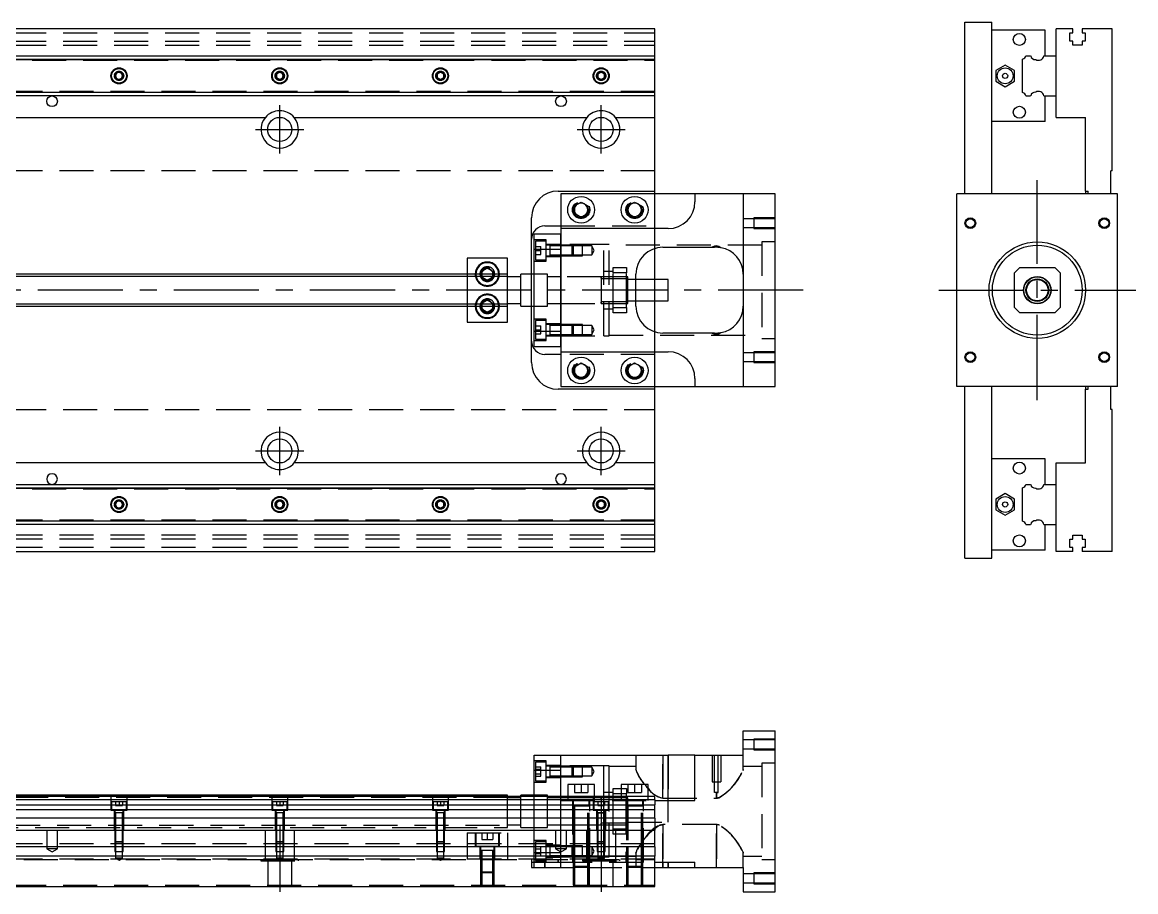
# Model space of a CAD drawing. Extents: x -12 to 820, y -266 to 102.
# Drawn here: x 403.9 to 819.6, y -224.6 to 100 of the extents above; entities that cross this region are included whole.
import ezdxf

# ---------------------------------------------------------------- set-up
doc = ezdxf.new("R2010")
doc.units = 0
doc.linetypes.add('CENTER', pattern=[50.8, 31.75, -6.35, 6.35, -6.35])
doc.linetypes.add('DASHED', pattern=[19.05, 12.7, -6.35])
doc.layers.get('0').update_dxf_attribs({"linetype": 'CONTINUOUS'})
doc.layers.add('CENTER', color=1, linetype='CENTER')

msp = doc.modelspace()

# ---------------------------------------------------------------- linework, layer by layer
at = {"color": 7, "linetype": 'CONTINUOUS'}
for p, q in [((755.82, 100), (765.82, 100)), ((755.82, 36), (755.82, 100)), ((765.82, 36), (765.82, 100)), ((640, 97.5), (395, 97.5)), ((640, 87.5), (640, 97.5)), ((785.82, 97), (765.82, 97)), ((785.82, 87.5), (785.82, 97)), ((789.82, 87.5), (789.82, 97.5)), ((796.12, 97.5), (789.82, 97.5)), ((794.97, 96), (796.12, 96)), ((794.97, 93), (794.97, 96)), ((796.12, 96), (796.12, 97.5)), ((799.52, 97.5), (799.52, 96)), ((810.82, 97.5), (799.52, 97.5)), ((799.52, 96), (800.67, 96)), ((800.67, 96), (800.67, 93)), ((810.82, 44.5), (810.82, 97.5)), ((796.12, 93), (794.97, 93)), ((796.12, 91.5), (796.12, 93)), ((799.52, 91.5), (796.12, 91.5)), ((799.52, 93), (799.52, 91.5)), ((800.67, 93), (799.52, 93)), ((395, 87.5), (640, 87.5)), ((640, 86.25), (640, 87.5)), ((778.57, 87.5), (780.34, 87.5)), ((785.3, 87.5), (789.82, 87.5)), ((789.82, 72.5), (789.82, 87.5)), ((789.82, 72.5), (789.82, 87.5)), ((395, 86.25), (640, 86.25)), ((640, 73.75), (640, 86.25)), ((770.82, 84.04), (767.32, 82.02)), ((774.32, 82.02), (770.82, 84.04)), ((777.32, 73.75), (777.32, 86.25)), ((438.75, 80.72), (440, 81.44)), ((438.75, 79.28), (438.75, 80.72)), ((440, 78.56), (438.75, 79.28)), ((440, 81.44), (441.25, 80.72)), ((441.25, 79.28), (440, 78.56)), ((441.25, 80.72), (441.25, 79.28)), ((498.75, 80.72), (500, 81.44)), ((498.75, 79.28), (498.75, 80.72)), ((500, 78.56), (498.75, 79.28)), ((500, 81.44), (501.25, 80.72)), ((501.25, 79.28), (500, 78.56)), ((501.25, 80.72), (501.25, 79.28)), ((558.75, 80.72), (560, 81.44)), ((558.75, 79.28), (558.75, 80.72)), ((560, 78.56), (558.75, 79.28)), ((560, 81.44), (561.25, 80.72)), ((561.25, 79.28), (560, 78.56)), ((561.25, 80.72), (561.25, 79.28)), ((618.75, 80.72), (620, 81.44)), ((618.75, 79.28), (618.75, 80.72)), ((620, 78.56), (618.75, 79.28)), ((620, 81.44), (621.25, 80.72)), ((621.25, 79.28), (620, 78.56)), ((621.25, 80.72), (621.25, 79.28)), ((767.32, 82.02), (767.32, 77.98)), ((774.32, 77.98), (774.32, 82.02)), ((767.32, 77.98), (770.82, 75.96)), ((770.82, 75.96), (774.32, 77.98)), ((640, 73.75), (395, 73.75)), ((640, 72.5), (395, 72.5)), ((640, 72.5), (640, 73.75)), ((640, 64.5), (640, 72.5)), ((778.57, 72.5), (780.34, 72.5)), ((785.3, 72.5), (789.82, 72.5)), ((785.82, 63), (785.82, 72.5)), ((789.82, 64.5), (789.82, 72.5)), ((395, 64.5), (494.64, 64.5)), ((505.36, 64.5), (614.64, 64.5)), ((625.36, 64.5), (640, 64.5)), ((640, 37), (640, 64.5)), ((785.82, 63), (765.82, 63)), ((789.82, 64.5), (800.82, 64.5)), ((800.82, 37), (800.82, 64.5)), ((810.32, 36), (810.32, 44.5)), ((810.82, 44.5), (810.32, 44.5)), ((604, 37), (640, 37)), ((605, 36), (605, 23)), ((655, 36), (605, 36)), ((640, 36), (640, 37)), ((655, 36), (655, 33)), ((673, 36), (655, 36)), ((673, 36), (673, -36)), ((685, 36), (673, 36)), ((685, -36), (685, 36)), ((752.82, -36), (752.82, 36)), ((812.82, 36), (752.82, 36)), ((800.82, 37), (801.82, 37)), ((800.82, 37), (800.82, 36)), ((801.82, 36), (801.82, 37)), ((812.82, -36), (812.82, 36)), ((610, 31.44), (612.5, 32.89)), ((610, 28.56), (610, 31.44)), ((612.5, 32.89), (615, 31.44)), ((615, 31.44), (615, 28.56)), ((630, 31.44), (632.5, 32.89)), ((630, 28.56), (630, 31.44)), ((632.5, 32.89), (635, 31.44)), ((635, 31.44), (635, 28.56)), ((594, 6), (594, 27)), ((612.5, 27.11), (610, 28.56)), ((615, 28.56), (612.5, 27.11)), ((632.5, 27.11), (630, 28.56)), ((635, 28.56), (632.5, 27.11)), ((595, 21), (605, 21)), ((595, 15.33), (595, 21)), ((599, 24), (605, 24)), ((605, 23), (605, 15.33)), ((645, 23), (605, 23)), ((595, 15.33), (605, 15.33)), ((595, -15.33), (595, 15.33)), ((605, -15.33), (605, 15.33)), ((605, 15.33), (605, -15.33)), ((640, 4), (640, 15.54)), ((643, 16), (661.5, 16)), ((661.5, 16), (662.36, 16)), ((585, 12), (570, 12)), ((570, 12), (570, 6)), ((585, 6), (585, 12)), ((776.32, 8.5), (774.32, 6.5)), ((776.32, 8.5), (789.32, 8.5)), ((791.32, 6.5), (789.32, 8.5)), ((585, 6), (395, 6)), ((575.5, 7.15), (577.5, 8.31)), ((575.5, 6), (575.5, 7.15)), ((577.5, 8.31), (579.5, 7.15)), ((579.5, 7.15), (579.5, 6)), ((585, -6), (585, 6)), ((590, 5), (585, 5)), ((590, -6), (590, 6)), ((595, 6), (590, 6)), ((633, -6), (633, 6)), ((774.32, -6.5), (774.32, 6.5)), ((791.32, 6.5), (791.32, -6.5)), ((645, 4), (633, 4)), ((645, -4), (645, 4)), ((633, -4), (645, -4)), ((640, -15.54), (640, -4)), ((395, -6), (585, -6)), ((570, -6), (570, -12)), ((575.5, -7.15), (575.5, -6)), ((577.5, -8.31), (575.5, -7.15)), ((579.5, -7.15), (577.5, -8.31)), ((579.5, -6), (579.5, -7.15)), ((585, -5), (590, -5)), ((585, -12), (585, -6)), ((590, -6), (595, -6)), ((594, -27), (594, -6)), ((774.32, -6.5), (776.32, -8.5)), ((789.32, -8.5), (791.32, -6.5)), ((570, -12), (585, -12)), ((789.32, -8.5), (776.32, -8.5)), ((595, -15.33), (605, -15.33)), ((595, -21), (595, -15.33)), ((605, -15.33), (605, -23)), ((661.5, -16), (643, -16)), ((662.36, -16), (661.5, -16)), ((595, -21), (605, -21)), ((605, -24), (599, -24)), ((605, -23), (645, -23)), ((605, -23), (605, -36)), ((610, -28.56), (612.5, -27.11)), ((610, -31.44), (610, -28.56)), ((612.5, -27.11), (615, -28.56)), ((615, -28.56), (615, -31.44)), ((630, -28.56), (632.5, -27.11)), ((630, -31.44), (630, -28.56)), ((632.5, -27.11), (635, -28.56)), ((635, -28.56), (635, -31.44)), ((612.5, -32.89), (610, -31.44)), ((615, -31.44), (612.5, -32.89)), ((632.5, -32.89), (630, -31.44)), ((635, -31.44), (632.5, -32.89)), ((655, -33), (655, -36)), ((640, -37), (604, -37)), ((605, -36), (655, -36)), ((640, -37), (640, -36)), ((640, -64.5), (640, -37)), ((655, -36), (673, -36)), ((673, -36), (685, -36)), ((812.82, -36), (752.82, -36)), ((755.82, -100), (755.82, -36)), ((765.82, -100), (765.82, -36)), ((800.82, -36), (800.82, -37)), ((800.82, -64.5), (800.82, -37)), ((800.82, -37), (801.82, -37)), ((801.82, -37), (801.82, -36)), ((810.32, -44.5), (810.32, -36)), ((810.82, -44.5), (810.32, -44.5)), ((810.82, -97.5), (810.82, -44.5)), ((494.64, -64.5), (395, -64.5)), ((614.64, -64.5), (505.36, -64.5)), ((640, -64.5), (625.36, -64.5)), ((640, -72.5), (640, -64.5)), ((785.82, -63), (765.82, -63)), ((785.82, -72.5), (785.82, -63)), ((789.82, -72.5), (789.82, -64.5)), ((789.82, -64.5), (800.82, -64.5)), ((395, -72.5), (640, -72.5)), ((395, -73.75), (640, -73.75)), ((640, -73.75), (640, -72.5)), ((640, -86.25), (640, -73.75)), ((777.32, -86.25), (777.32, -73.75)), ((778.57, -72.5), (780.34, -72.5)), ((785.3, -72.5), (789.82, -72.5)), ((789.82, -87.5), (789.82, -72.5)), ((789.82, -87.5), (789.82, -72.5)), ((438.75, -79.28), (440, -78.56)), ((440, -78.56), (441.25, -79.28)), ((498.75, -79.28), (500, -78.56)), ((500, -78.56), (501.25, -79.28)), ((558.75, -79.28), (560, -78.56)), ((560, -78.56), (561.25, -79.28)), ((618.75, -79.28), (620, -78.56)), ((620, -78.56), (621.25, -79.28)), ((770.82, -75.96), (767.32, -77.98)), ((767.32, -77.98), (767.32, -82.02)), ((774.32, -77.98), (770.82, -75.96)), ((774.32, -82.02), (774.32, -77.98)), ((438.75, -80.72), (438.75, -79.28)), ((440, -81.44), (438.75, -80.72)), ((441.25, -80.72), (440, -81.44)), ((441.25, -79.28), (441.25, -80.72)), ((498.75, -80.72), (498.75, -79.28)), ((500, -81.44), (498.75, -80.72)), ((501.25, -80.72), (500, -81.44)), ((501.25, -79.28), (501.25, -80.72)), ((558.75, -80.72), (558.75, -79.28)), ((560, -81.44), (558.75, -80.72)), ((561.25, -80.72), (560, -81.44)), ((561.25, -79.28), (561.25, -80.72)), ((618.75, -80.72), (618.75, -79.28)), ((620, -81.44), (618.75, -80.72)), ((621.25, -80.72), (620, -81.44)), ((621.25, -79.28), (621.25, -80.72)), ((767.32, -82.02), (770.82, -84.04)), ((770.82, -84.04), (774.32, -82.02)), ((640, -86.25), (395, -86.25)), ((640, -87.5), (640, -86.25)), ((640, -87.5), (395, -87.5)), ((640, -97.5), (640, -87.5)), ((778.57, -87.5), (780.34, -87.5)), ((785.3, -87.5), (789.82, -87.5)), ((785.82, -97), (785.82, -87.5)), ((789.82, -97.5), (789.82, -87.5)), ((794.97, -93), (796.12, -93)), ((794.97, -96), (794.97, -93)), ((796.12, -91.5), (799.52, -91.5)), ((796.12, -93), (796.12, -91.5)), ((799.52, -91.5), (799.52, -93)), ((799.52, -93), (800.67, -93)), ((800.67, -93), (800.67, -96)), ((395, -97.5), (640, -97.5)), ((785.82, -97), (765.82, -97)), ((796.12, -97.5), (789.82, -97.5)), ((796.12, -96), (794.97, -96)), ((796.12, -97.5), (796.12, -96)), ((799.52, -96), (799.52, -97.5)), ((800.67, -96), (799.52, -96)), ((810.82, -97.5), (799.52, -97.5)), ((755.82, -100), (765.82, -100)), ((673, -173.55), (673, -164.55)), ((673, -164.55), (685, -164.55)), ((685, -224.55), (685, -164.55)), ((595, -173.55), (605, -173.55)), ((595, -179.22), (595, -173.55)), ((605, -173.55), (645, -173.55)), ((605, -189.05), (605, -173.55)), ((645, -190.55), (645, -173.55)), ((655, -173.55), (645, -173.55)), ((655, -190.55), (655, -173.55)), ((655, -173.55), (673, -173.55)), ((595, -189.05), (595, -179.22)), ((595, -179.22), (605, -179.22)), ((617.5, -184.55), (607.5, -184.55)), ((607.5, -184.55), (607.5, -189.05)), ((617.5, -189.05), (617.5, -184.55)), ((637.5, -184.55), (627.5, -184.55)), ((627.5, -184.55), (627.5, -189.05)), ((637.5, -189.05), (637.5, -184.55)), ((585, -188.55), (388.5, -188.55)), ((640, -189.05), (388.5, -189.05)), ((640, -190.3), (388.5, -190.3)), ((585, -189.05), (585, -188.55)), ((590, -189.05), (590, -188.55)), ((595, -188.55), (590, -188.55)), ((621, -190.3), (620, -190.3)), ((624.5, -190.3), (621, -190.3)), ((627.5, -190.3), (624.5, -190.3)), ((629.5, -190.3), (627.5, -190.3)), ((630, -190.3), (629.5, -190.3)), ((640, -190.3), (640, -189.05)), ((640, -190.3), (640, -192.08)), ((640, -190.55), (655, -190.55)), ((388.5, -192.08), (640, -192.08)), ((640, -193.97), (388.5, -193.97)), ((640, -193.97), (640, -192.08)), ((640, -197.03), (640, -193.97)), ((640, -197.03), (388.5, -197.03)), ((640, -197.03), (640, -201.55)), ((0, -201.55), (640, -201.55)), ((640, -207.85), (640, -201.55)), ((640, -207.85), (0, -207.85)), ((640, -211.25), (0, -211.25)), ((640, -207.85), (640, -211.25)), ((640, -222.55), (640, -211.25)), ((640, -213.55), (655, -213.55)), ((640, -215.55), (645, -215.55)), ((645, -215.55), (645, -213.55)), ((645, -215.55), (655, -215.55)), ((655, -215.55), (655, -213.55)), ((655, -215.55), (673, -215.55)), ((673, -215.55), (673, -224.55)), ((0, -222.55), (640, -222.55)), ((673, -224.55), (685, -224.55))]:
    msp.add_line(p, q, dxfattribs=at)
at = {"color": 3, "linetype": 'DASHED'}
for p, q in [((0, 96), (640, 96)), ((0, 93), (640, 93)), ((0, 91.5), (640, 91.5)), ((388.5, 86.1), (640, 86.1)), ((388.5, 85.8), (640, 85.8)), ((395, 86.11), (640, 86.11)), ((438.5, 80), (438.52, 80.22)), ((498.5, 80), (498.52, 80.22)), ((561.48, 80.26), (561.5, 80)), ((621.48, 80.26), (621.5, 80)), ((640, 74.2), (388.5, 74.2)), ((640, 73.9), (388.5, 73.9)), ((640, 73.89), (395, 73.89)), ((640, 44.5), (0, 44.5)), ((640, 24), (640, 36)), ((615.48, 30.36), (615.5, 30)), ((635.48, 30.36), (635.5, 30)), ((677, 26.65), (673, 26.65)), ((677, 27), (677, 23)), ((685, 27), (677, 27)), ((685, 26.65), (677, 26.65)), ((605, 24), (640, 24)), ((605, 15.33), (605, 21)), ((640, 23), (640, 24)), ((640, 15.54), (640, 23)), ((673, 23.35), (677, 23.35)), ((677, 23.35), (685, 23.35)), ((677, 23), (685, 23)), ((599.5, 18.85), (595, 18.85)), ((595.5, 18.35), (595.5, 11.35)), ((599.5, 18.35), (595.5, 18.35)), ((599.5, 10.85), (599.5, 18.85)), ((605, 17.1), (599.5, 17.1)), ((600.9, 16.85), (599.5, 16.85)), ((600.9, 16.85), (600.89, 16.85)), ((600.9, 16.85), (600.9, 16.63)), ((605, 16.85), (600.9, 16.85)), ((600.9, 16.85), (600.9, 16.85)), ((600.9, 16.63), (600.9, 13.07)), ((621, 17), (605, 17)), ((609.15, 16.85), (605, 16.85)), ((609.15, 16.85), (605, 16.85)), ((609.15, 12.85), (609.15, 16.85)), ((613, 16.85), (609.15, 16.85)), ((609.5, 16.5), (609.15, 16.85)), ((613, 12.85), (613, 16.85)), ((621, -17), (621, 17)), ((623, 17), (621, 17)), ((623, -17), (623, 17)), ((680, 16.75), (623, 16.75)), ((680, 18), (680, -18)), ((685, 18), (680, 18)), ((595.5, 16.35), (597.5, 16.35)), ((595.5, 14.85), (597.5, 14.85)), ((595.5, 13.35), (597.5, 13.35)), ((597.5, 14.85), (597.5, 16.35)), ((597.5, 13.35), (597.5, 14.85)), ((599.5, 12.85), (600.9, 12.85)), ((599.5, 12.6), (605, 12.6)), ((600.89, 12.85), (600.9, 12.85)), ((605, 16.5), (600.9, 16.5)), ((600.9, 13.2), (605, 13.2)), ((600.9, 13.07), (600.9, 12.85)), ((600.9, 12.85), (605, 12.85)), ((600.9, 12.85), (600.9, 12.85)), ((609.5, 16.5), (605, 16.5)), ((605, 13.2), (609.5, 13.2)), ((605, 12.85), (609.15, 12.85)), ((605, 12.85), (609.15, 12.85)), ((609.15, 12.85), (609.5, 13.2)), ((609.15, 12.85), (613, 12.85)), ((609.5, 16.5), (609.5, 13.2)), ((613, 16.5), (609.5, 16.5)), ((609.5, 13.2), (613, 13.2)), ((616.5, 16.5), (613, 16.5)), ((613, 13.2), (616.5, 13.2)), ((616.5, 16.5), (616.5, 13.2)), ((617.45, 14.85), (616.5, 16.5)), ((616.5, 13.2), (617.45, 14.85)), ((640, 15.54), (640, 15.54)), ((595, 10.85), (599.5, 10.85)), ((595.5, 11.35), (599.5, 11.35)), ((624.5, 8.5), (629.5, 8.5)), ((624.5, 6.5), (624.5, 8.5)), ((629.5, 8.5), (629.5, 6.5)), ((570, 6), (570, -6)), ((575, 6), (575.02, 6.3)), ((575.5, 4.85), (575.5, 6)), ((577.5, 3.69), (575.5, 4.85)), ((579.5, 4.85), (577.5, 3.69)), ((579.5, 6), (579.5, 5.12)), ((579.5, 5.12), (579.5, 4.85)), ((594, -6), (594, 6)), ((600, 6), (595, 6)), ((600, -6), (600, 6)), ((605, 5), (600, 5)), ((620, 5), (605, 5)), ((629.5, 5), (619.99, 5)), ((620, 4.44), (620, 5)), ((620, 5), (620, 4.44)), ((629.5, 5), (620, 5)), ((620, 4.44), (620, -4.44)), ((630, 4.25), (620, 4.25)), ((624.5, 7), (621, 7)), ((629.5, 6.5), (624.5, 6.5)), ((624.5, -6.5), (624.5, 6.5)), ((629.5, -6.5), (629.5, 6.5)), ((630, 5), (629.5, 5)), ((630, -5), (630, 5)), ((633, 4), (630, 4)), ((640, -4), (640, 4)), ((575.5, -4.85), (577.5, -3.69)), ((577.5, -3.69), (579.5, -4.85)), ((630, -4), (633, -4)), ((575, -6), (575.02, -5.7)), ((575.5, -6), (575.5, -4.85)), ((579.5, -4.85), (579.5, -5.13)), ((579.5, -5.13), (579.5, -6)), ((595, -6), (600, -6)), ((600, -5), (605, -5)), ((605, -5), (620, -5)), ((619.99, -5), (629.5, -5)), ((620, -4.25), (630, -4.25)), ((620, -5), (620, -4.44)), ((620, -4.44), (620, -5)), ((620, -5), (620, -5)), ((620, -5), (629.5, -5)), ((621, -7), (624.5, -7)), ((624.5, -6.5), (629.5, -6.5)), ((624.5, -8.5), (624.5, -6.5)), ((629.5, -5), (630, -5)), ((629.5, -6.5), (629.5, -8.5)), ((599.5, -10.85), (595, -10.85)), ((595.5, -11.35), (595.5, -18.35)), ((599.5, -11.35), (595.5, -11.35)), ((599.5, -18.85), (599.5, -10.85)), ((629.5, -8.5), (624.5, -8.5)), ((595.5, -13.35), (597.5, -13.35)), ((595.5, -14.85), (597.5, -14.85)), ((595.5, -16.35), (597.5, -16.35)), ((597.5, -14.85), (597.5, -13.35)), ((597.5, -16.35), (597.5, -14.85)), ((605, -12.6), (599.5, -12.6)), ((600.9, -12.85), (599.5, -12.85)), ((600.9, -12.85), (600.89, -12.85)), ((600.9, -12.85), (600.9, -13.07)), ((600.9, -13.07), (600.9, -12.85)), ((605, -12.85), (600.9, -12.85)), ((600.9, -12.85), (600.9, -12.85)), ((600.9, -13.07), (600.9, -16.63)), ((605, -13.2), (600.9, -13.2)), ((600.9, -16.5), (605, -16.5)), ((609.15, -12.85), (605, -12.85)), ((609.15, -12.85), (605, -12.85)), ((609.5, -13.2), (605, -13.2)), ((605, -21), (605, -15.33)), ((605, -16.5), (609.5, -16.5)), ((609.15, -16.85), (609.15, -12.85)), ((613, -12.85), (609.15, -12.85)), ((609.5, -13.2), (609.15, -12.85)), ((609.15, -16.85), (609.5, -16.5)), ((609.5, -13.2), (609.5, -16.5)), ((613, -13.2), (609.5, -13.2)), ((609.5, -16.5), (613, -16.5)), ((613, -16.85), (613, -12.85)), ((616.5, -13.2), (613, -13.2)), ((613, -16.5), (616.5, -16.5)), ((616.5, -13.2), (616.5, -16.5)), ((617.45, -14.85), (616.5, -13.2)), ((616.5, -16.5), (617.45, -14.85)), ((640, -23), (640, -15.54)), ((640, -15.54), (640, -15.54)), ((663.17, -16), (663.76, -15.97)), ((595, -18.85), (599.5, -18.85)), ((595.5, -18.35), (599.5, -18.35)), ((599.5, -16.85), (600.9, -16.85)), ((599.5, -17.1), (605, -17.1)), ((600.89, -16.85), (600.9, -16.85)), ((600.9, -16.63), (600.9, -16.85)), ((600.9, -16.85), (600.9, -16.63)), ((600.9, -16.85), (605, -16.85)), ((600.9, -16.85), (600.9, -16.85)), ((605, -16.85), (609.15, -16.85)), ((605, -16.85), (609.15, -16.85)), ((605, -17), (621, -17)), ((609.15, -16.85), (613, -16.85)), ((621, -17), (623, -17)), ((623, -16.75), (680, -16.75)), ((680, -18), (685, -18)), ((640, -24), (605, -24)), ((640, -24), (640, -23)), ((640, -36), (640, -24)), ((677, -23.35), (673, -23.35)), ((677, -23), (677, -27)), ((685, -23), (677, -23)), ((685, -23.35), (677, -23.35)), ((673, -26.65), (677, -26.65)), ((677, -26.65), (685, -26.65)), ((677, -27), (685, -27)), ((615.48, -29.64), (615.5, -30)), ((629.5, -30), (629.52, -29.65)), ((0, -44.5), (640, -44.5)), ((388.5, -73.9), (640, -73.9)), ((388.5, -74.2), (640, -74.2)), ((395, -73.89), (640, -73.89)), ((441.48, -79.74), (441.5, -80)), ((501.48, -79.74), (501.5, -80)), ((558.5, -80), (558.52, -79.78)), ((618.5, -80), (618.52, -79.78)), ((640, -85.8), (388.5, -85.8)), ((640, -86.1), (388.5, -86.1)), ((640, -86.11), (395, -86.11)), ((640, -91.5), (0, -91.5)), ((640, -93), (0, -93)), ((640, -96), (0, -96)), ((677, -167.9), (673, -167.9)), ((677, -167.55), (677, -171.55)), ((685, -167.55), (677, -167.55)), ((685, -167.9), (677, -167.9)), ((633, -173.55), (633, -178.91)), ((643, -189.59), (643, -173.55)), ((643, -173.55), (643, -189.59)), ((645, -173.55), (645, -190.55)), ((661.5, -173.55), (661.5, -183.55)), ((662.36, -183.55), (662.36, -173.55)), ((663.72, -183.55), (663.72, -173.55)), ((664.67, -173.55), (664.67, -183.55)), ((673, -171.2), (677, -171.2)), ((673, -178.91), (673, -173.55)), ((677, -171.2), (685, -171.2)), ((677, -171.55), (685, -171.55)), ((599.5, -175.7), (595, -175.7)), ((595.5, -176.2), (595.5, -179.7)), ((599.5, -176.2), (595.5, -176.2)), ((595.5, -177.97), (597.5, -177.97)), ((597.5, -178.83), (597.5, -177.97)), ((599.5, -183.7), (599.5, -175.7)), ((605, -177.45), (599.5, -177.45)), ((600.9, -177.7), (599.5, -177.7)), ((600.9, -177.7), (600.9, -181.7)), ((605, -177.7), (600.9, -177.7)), ((605, -178.05), (600.9, -178.05)), ((621, -177.55), (605, -177.55)), ((609.15, -177.7), (605, -177.7)), ((609.15, -177.7), (605, -177.7)), ((609.5, -178.05), (605, -178.05)), ((609.15, -179.7), (609.15, -177.7)), ((613, -177.7), (609.15, -177.7)), ((609.5, -178.05), (609.15, -177.7)), ((609.5, -178.05), (609.5, -179.7)), ((613, -178.05), (609.5, -178.05)), ((613, -181.7), (613, -177.7)), ((616.5, -178.05), (613, -178.05)), ((616.5, -178.05), (616.5, -179.7)), ((617.45, -179.7), (616.5, -178.05)), ((621, -189.05), (621, -177.55)), ((623, -177.55), (621, -177.55)), ((623, -189.05), (623, -177.55)), ((633, -177.8), (623, -177.8)), ((680, -177.8), (673, -177.8)), ((680, -176.55), (680, -212.55)), ((685, -176.55), (680, -176.55)), ((595.5, -178.83), (597.5, -178.83)), ((595.5, -179.7), (595.5, -183.2)), ((595.5, -180.57), (597.5, -180.57)), ((595.5, -181.43), (597.5, -181.43)), ((597.5, -180.57), (597.5, -178.83)), ((597.5, -181.43), (597.5, -180.57)), ((599.5, -181.7), (600.9, -181.7)), ((599.5, -181.95), (605, -181.95)), ((600.89, -181.7), (600.9, -181.7)), ((600.9, -181.35), (605, -181.35)), ((600.9, -181.7), (605, -181.7)), ((600.9, -181.7), (600.9, -181.7)), ((605, -181.35), (609.5, -181.35)), ((605, -181.7), (609.15, -181.7)), ((605, -181.7), (609.15, -181.7)), ((609.15, -181.7), (609.15, -179.7)), ((609.15, -181.7), (609.5, -181.35)), ((609.15, -181.7), (613, -181.7)), ((609.5, -179.7), (609.5, -181.35)), ((609.5, -181.35), (613, -181.35)), ((613, -181.35), (616.5, -181.35)), ((616.5, -179.7), (616.5, -181.35)), ((616.5, -181.35), (617.45, -179.7)), ((633, -178.91), (633.04, -179.26)), ((633.03, -179.21), (633, -178.91)), ((673, -178.91), (672.96, -179.26)), ((672.96, -179.28), (673, -178.91)), ((595, -183.7), (599.5, -183.7)), ((595.5, -183.2), (599.5, -183.2)), ((610, -184.55), (610, -187.55)), ((612.5, -184.55), (612.5, -187.55)), ((615, -184.55), (615, -187.55)), ((624.5, -186.05), (627.5, -186.05)), ((624.5, -188.05), (624.5, -186.05)), ((627.5, -186.05), (629.5, -186.05)), ((629.5, -186.05), (629.5, -188.05)), ((630, -184.55), (630, -187.55)), ((632.5, -184.55), (632.5, -187.55)), ((635, -184.55), (635, -187.55)), ((636.31, -184.55), (637.5, -185.91)), ((661.5, -183.55), (664.67, -183.55)), ((662.36, -187.55), (662.36, -183.55)), ((663.72, -187.55), (663.72, -183.55)), ((585, -189.43), (55, -189.43)), ((437, -189.05), (437, -194.05)), ((442.75, -191.05), (437.25, -191.05)), ((437.25, -191.05), (437.25, -194.05)), ((438.75, -191.05), (438.75, -192.35)), ((440, -191.05), (440, -192.35)), ((441.25, -191.05), (441.25, -192.35)), ((442.75, -194.05), (442.75, -191.05)), ((443, -194.05), (443, -189.05)), ((497, -189.05), (497, -194.05)), ((502.75, -191.05), (497.25, -191.05)), ((497.25, -191.05), (497.25, -194.05)), ((498.75, -191.05), (498.75, -192.35)), ((500, -191.05), (500, -192.35)), ((501.25, -191.05), (501.25, -192.35)), ((502.75, -194.05), (502.75, -191.05)), ((503, -194.05), (503, -189.05)), ((557, -189.05), (557, -194.05)), ((562.75, -191.05), (557.25, -191.05)), ((557.25, -191.05), (557.25, -194.05)), ((558.75, -191.05), (558.75, -192.35)), ((560, -191.05), (560, -192.35)), ((561.25, -191.05), (561.25, -192.35)), ((562.75, -194.05), (562.75, -191.05)), ((563, -194.05), (563, -189.05)), ((585, -194.55), (585, -189.05)), ((590, -189.55), (585, -189.55)), ((590, -194.55), (590, -189.05)), ((600, -188.55), (595, -188.55)), ((595, -201.55), (595, -189.05)), ((600, -189.05), (600, -188.55)), ((600, -194.55), (600, -189.05)), ((605, -189.55), (600, -189.55)), ((605, -190.55), (605, -189.05)), ((607.5, -189.55), (605, -189.55)), ((605, -201.55), (605, -190.55)), ((605, -190.55), (640, -190.55)), ((607.5, -189.05), (607.5, -190.55)), ((617.5, -189.55), (607.5, -189.55)), ((609.25, -190.55), (609.25, -213.55)), ((609.5, -190.55), (609.5, -192.55)), ((610, -187.55), (612.5, -187.55)), ((612.5, -187.55), (615, -187.55)), ((615.5, -192.55), (615.5, -190.55)), ((615.75, -213.55), (615.75, -190.55)), ((617, -189.05), (617, -194.05)), ((622.75, -191.05), (617.25, -191.05)), ((617.25, -191.05), (617.25, -194.05)), ((617.5, -190.55), (617.5, -189.05)), ((620, -189.55), (617.5, -189.55)), ((618.75, -191.05), (618.75, -192.35)), ((620, -189.55), (619.99, -189.55)), ((620, -189.55), (620, -190.3)), ((620, -189.55), (620, -190.11)), ((620, -190.11), (620, -189.55)), ((620, -189.55), (620, -189.55)), ((621, -189.55), (620, -189.55)), ((620, -190.11), (620, -190.55)), ((620, -190.3), (620, -190.55)), ((620, -190.55), (620, -190.95)), ((620, -191.05), (620, -192.35)), ((624.5, -187.55), (621, -187.55)), ((621, -190.55), (621, -189.05)), ((624.5, -189.55), (621, -189.55)), ((621, -191.05), (621, -190.55)), ((621, -194.05), (621, -191.05)), ((621.25, -191.05), (621.25, -192.35)), ((622.75, -194.05), (622.75, -191.05)), ((623, -194.05), (623, -189.05)), ((627.5, -188.05), (624.5, -188.05)), ((624.5, -189.05), (624.5, -188.05)), ((624.5, -190.55), (624.5, -189.05)), ((627.5, -189.55), (624.5, -189.55)), ((624.5, -201.05), (624.5, -190.55)), ((629.5, -188.05), (627.5, -188.05)), ((627.5, -189.05), (627.5, -190.55)), ((629.5, -189.55), (627.5, -189.55)), ((629.25, -190.55), (629.25, -213.55)), ((629.5, -189.05), (629.5, -188.05)), ((629.5, -190.55), (629.5, -189.05)), ((630, -189.55), (629.5, -189.55)), ((629.5, -190.55), (629.5, -192.55)), ((630, -187.55), (632.5, -187.55)), ((630, -190.55), (630, -189.55)), ((630, -192.55), (630, -190.55)), ((632.5, -187.55), (635, -187.55)), ((635.5, -192.55), (635.5, -190.55)), ((635.75, -213.55), (635.75, -190.55)), ((637.5, -190.55), (637.5, -189.05)), ((643, -189.59), (663, -189.59)), ((645, -194.55), (645, -190.55)), ((663.72, -187.55), (662.36, -187.55)), ((663, -187.61), (662.36, -187.55)), ((663, -187.61), (663.72, -187.55)), ((663, -187.61), (663, -189.59)), ((663, -189.59), (663, -187.61)), ((663.28, -189.58), (663, -189.59)), ((663.56, -189.54), (663.28, -189.58)), ((663.83, -189.48), (663.56, -189.54)), ((437, -194.05), (443, -194.05)), ((438.25, -194.05), (438.25, -201.55)), ((438.5, -194.05), (438.5, -195.05)), ((438.5, -195.04), (438.5, -195.05)), ((441.5, -195.05), (438.5, -195.05)), ((438.5, -195.05), (438.5, -195.06)), ((438.5, -195.05), (438.5, -201.55)), ((438.75, -192.35), (440, -192.35)), ((438.75, -195.05), (438.75, -201.55)), ((440, -192.35), (441.25, -192.35)), ((441.25, -201.55), (441.25, -195.05)), ((441.5, -195.05), (441.5, -194.05)), ((441.5, -201.55), (441.5, -195.05)), ((441.75, -201.55), (441.75, -194.05)), ((497, -194.05), (503, -194.05)), ((498.25, -194.05), (498.25, -201.55)), ((498.5, -194.05), (498.5, -195.05)), ((498.5, -195.04), (498.5, -195.05)), ((501.5, -195.05), (498.5, -195.05)), ((498.5, -195.05), (498.5, -195.06)), ((498.5, -195.05), (498.5, -201.55)), ((498.75, -192.35), (500, -192.35)), ((498.75, -195.05), (498.75, -201.55)), ((500, -192.35), (501.25, -192.35)), ((501.25, -201.55), (501.25, -195.05)), ((501.5, -195.05), (501.5, -194.05)), ((501.5, -201.55), (501.5, -195.05)), ((501.75, -201.55), (501.75, -194.05)), ((557, -194.05), (563, -194.05)), ((558.25, -194.05), (558.25, -201.55)), ((558.5, -194.05), (558.5, -195.05)), ((558.5, -195.04), (558.5, -195.05)), ((561.5, -195.05), (558.5, -195.05)), ((558.5, -195.05), (558.5, -195.06)), ((558.5, -195.05), (558.5, -201.55)), ((558.75, -192.35), (560, -192.35)), ((558.75, -195.05), (558.75, -201.55)), ((560, -192.35), (561.25, -192.35)), ((561.25, -201.55), (561.25, -195.05)), ((561.5, -195.05), (561.5, -194.05)), ((561.5, -201.55), (561.5, -195.05)), ((561.75, -201.55), (561.75, -194.05)), ((585, -200.55), (585, -194.55)), ((590, -200.55), (590, -194.55)), ((600, -200.55), (600, -194.55)), ((609.5, -192.54), (609.5, -192.55)), ((609.85, -192.55), (609.5, -192.55)), ((609.5, -192.55), (609.5, -192.56)), ((609.5, -192.55), (609.5, -201.55)), ((615.15, -192.55), (609.85, -192.55)), ((610, -192.55), (610, -201.55)), ((615, -207.85), (615, -192.55)), ((615.5, -192.55), (615.15, -192.55)), ((615.5, -192.55), (615.5, -192.54)), ((615.5, -192.56), (615.5, -192.55)), ((615.5, -207.85), (615.5, -192.55)), ((617, -194.05), (623, -194.05)), ((618.25, -194.05), (618.25, -201.55)), ((618.5, -194.05), (618.5, -195.05)), ((618.5, -195.04), (618.5, -195.05)), ((618.5, -195.05), (618.62, -195.05)), ((618.62, -195.05), (618.5, -195.05)), ((618.5, -195.05), (618.5, -195.06)), ((618.5, -195.05), (618.5, -201.55)), ((618.62, -195.05), (621.38, -195.05)), ((620, -195.05), (618.62, -195.05)), ((618.75, -192.35), (620, -192.35)), ((618.75, -195.05), (618.75, -201.55)), ((620, -192.35), (621.25, -192.35)), ((620, -192.45), (620, -194.05)), ((620, -194.05), (620, -194.75)), ((620, -194.75), (620, -198.99)), ((621.38, -195.05), (620, -195.05)), ((621, -194.55), (621, -194.05)), ((621, -206.05), (621, -194.55)), ((621.25, -201.55), (621.25, -195.05)), ((621.38, -195.05), (621.5, -195.05)), ((621.5, -195.05), (621.38, -195.05)), ((621.5, -195.05), (621.5, -194.05)), ((621.5, -195.05), (621.5, -195.04)), ((621.5, -195.06), (621.5, -195.05)), ((621.5, -201.55), (621.5, -195.05)), ((621.75, -201.55), (621.75, -194.05)), ((623, -194.55), (623, -194.05)), ((623, -211.55), (623, -194.55)), ((629.5, -192.54), (629.5, -192.55)), ((629.85, -192.55), (629.5, -192.55)), ((629.5, -192.55), (629.5, -192.56)), ((629.5, -192.55), (629.5, -207.85)), ((635.15, -192.55), (629.85, -192.55)), ((630, -192.55), (630, -207.85)), ((635, -207.85), (635, -192.55)), ((635.5, -192.55), (635.15, -192.55)), ((635.5, -192.55), (635.5, -192.54)), ((635.5, -192.56), (635.5, -192.55)), ((635.5, -207.85), (635.5, -192.55)), ((645, -198.55), (645, -194.55)), ((620, -198.8), (630, -198.8)), ((620, -199.55), (620, -198.99)), ((620, -198.99), (620, -199.55)), ((630, -198.55), (645, -198.55)), ((642.44, -199.56), (642.72, -199.52)), ((642.72, -199.52), (643, -199.51)), ((663, -199.51), (643, -199.51)), ((643, -215.55), (643, -199.51)), ((643, -199.51), (643, -213.55)), ((663, -199.51), (663, -215.55)), ((663, -215.55), (663, -199.51)), ((663.28, -199.52), (663, -199.51)), ((663.56, -199.56), (663.28, -199.52)), ((55, -199.68), (585, -199.68)), ((351.5, -200.55), (585, -200.55)), ((413, -201.55), (413, -208.55)), ((417, -208.55), (417, -201.55)), ((438.5, -201.55), (438.5, -205.8)), ((438.5, -201.55), (438.5, -205.8)), ((438.75, -201.55), (438.75, -206.05)), ((441.25, -206.05), (441.25, -201.55)), ((441.5, -205.8), (441.5, -201.55)), ((441.5, -205.8), (441.5, -201.55)), ((494.64, -212.55), (494.64, -201.55)), ((498.5, -201.55), (498.5, -205.8)), ((498.5, -201.55), (498.5, -205.8)), ((498.75, -201.55), (498.75, -206.05)), ((501.25, -206.05), (501.25, -201.55)), ((501.5, -205.8), (501.5, -201.55)), ((501.5, -205.8), (501.5, -201.55)), ((505.36, -201.55), (505.36, -212.55)), ((558.5, -201.55), (558.5, -205.8)), ((558.5, -201.55), (558.5, -205.8)), ((558.75, -201.55), (558.75, -206.05)), ((561.25, -206.05), (561.25, -201.55)), ((561.5, -205.8), (561.5, -201.55)), ((561.5, -205.8), (561.5, -201.55)), ((570, -202.55), (570, -207.85)), ((570, -202.55), (585, -202.55)), ((573, -202.55), (573, -207.55)), ((573.25, -202.55), (573.25, -207.55)), ((575.5, -202.55), (575.5, -205.05)), ((577.5, -202.55), (577.5, -205.05)), ((579.5, -202.55), (579.5, -205.05)), ((581.75, -207.55), (581.75, -202.55)), ((582, -207.55), (582, -202.55)), ((585, -199.55), (590, -199.55)), ((585, -202.55), (585, -207.85)), ((590, -200.55), (595, -200.55)), ((595, -200.55), (600, -200.55)), ((595, -207.85), (595, -201.55)), ((600, -199.55), (605, -199.55)), ((603, -201.55), (603, -208.55)), ((605, -199.55), (609.5, -199.55)), ((605, -207.85), (605, -201.55)), ((607, -208.55), (607, -201.55)), ((609.5, -199.55), (610, -199.55)), ((609.5, -201.55), (609.5, -207.85)), ((610, -199.55), (620, -199.55)), ((610, -201.55), (610, -207.85)), ((614.64, -212.55), (614.64, -201.55)), ((618.5, -201.55), (618.5, -205.8)), ((618.5, -201.55), (618.5, -205.8)), ((618.75, -201.55), (618.75, -206.05)), ((619.99, -199.55), (629.5, -199.55)), ((620, -199.55), (629.5, -199.55)), ((621.25, -206.05), (621.25, -201.55)), ((621.5, -205.8), (621.5, -201.55)), ((621.5, -205.8), (621.5, -201.55)), ((624.5, -201.05), (629.5, -201.05)), ((624.5, -203.05), (624.5, -201.05)), ((629.5, -203.05), (624.5, -203.05)), ((625.36, -201.55), (625.36, -212.55)), ((629.5, -199.55), (630, -199.55)), ((642.17, -199.62), (642.44, -199.56)), ((663.83, -199.62), (663.56, -199.56)), ((640, -206.7), (0, -206.7)), ((438.5, -205.8), (441.5, -205.8)), ((438.5, -205.8), (438.5, -207.85)), ((438.5, -205.8), (438.75, -206.05)), ((441.25, -206.05), (438.75, -206.05)), ((438.75, -206.05), (438.75, -209.55)), ((441.25, -206.05), (441.5, -205.8)), ((441.25, -209.55), (441.25, -206.05)), ((441.5, -207.85), (441.5, -205.8)), ((498.5, -205.8), (501.5, -205.8)), ((498.5, -205.8), (498.5, -207.85)), ((498.5, -205.8), (498.75, -206.05)), ((501.25, -206.05), (498.75, -206.05)), ((498.75, -206.05), (498.75, -209.55)), ((501.25, -206.05), (501.5, -205.8)), ((501.25, -209.55), (501.25, -206.05)), ((501.5, -207.85), (501.5, -205.8)), ((558.5, -205.8), (561.5, -205.8)), ((558.5, -205.8), (558.5, -207.85)), ((558.5, -205.8), (558.75, -206.05)), ((561.25, -206.05), (558.75, -206.05)), ((558.75, -206.05), (558.75, -209.55)), ((561.25, -206.05), (561.5, -205.8)), ((561.25, -209.55), (561.25, -206.05)), ((561.5, -207.85), (561.5, -205.8)), ((573, -207.55), (582, -207.55)), ((574.75, -207.55), (574.75, -212.55)), ((575, -207.55), (575, -207.85)), ((575.5, -205.05), (577.5, -205.05)), ((577.5, -205.05), (579.5, -205.05)), ((580, -207.85), (580, -207.55)), ((580.25, -212.55), (580.25, -207.55)), ((599.5, -205.4), (595, -205.4)), ((595.5, -205.9), (595.5, -207.85)), ((599.5, -205.9), (595.5, -205.9)), ((595.5, -207.67), (597.5, -207.67)), ((597.5, -208.53), (597.5, -207.67)), ((599.5, -213.4), (599.5, -205.4)), ((605, -207.15), (599.5, -207.15)), ((600.9, -207.4), (599.5, -207.4)), ((600.9, -207.4), (600.89, -207.4)), ((600.9, -207.4), (600.9, -207.75)), ((600.9, -207.4), (600.9, -207.62)), ((600.9, -207.4), (600.9, -207.4)), ((605, -207.4), (600.9, -207.4)), ((600.9, -207.62), (600.9, -207.85)), ((600.9, -207.75), (600.9, -207.85)), ((605, -207.75), (600.9, -207.75)), ((609.15, -207.4), (605, -207.4)), ((609.15, -207.4), (605, -207.4)), ((609.5, -207.75), (605, -207.75)), ((609.15, -207.85), (609.15, -207.4)), ((609.5, -207.4), (609.15, -207.4)), ((609.5, -207.75), (609.15, -207.4)), ((610, -207.4), (609.5, -207.4)), ((613, -207.75), (609.5, -207.75)), ((613, -207.4), (610, -207.4)), ((613, -207.85), (613, -207.4)), ((616.5, -207.75), (613, -207.75)), ((616.5, -207.75), (616.5, -209.4)), ((617.45, -209.4), (616.5, -207.75)), ((618.5, -205.8), (621.5, -205.8)), ((618.5, -205.8), (618.5, -207.85)), ((618.5, -205.8), (618.75, -206.05)), ((621.25, -206.05), (618.75, -206.05)), ((618.75, -206.05), (618.75, -209.55)), ((621, -207.85), (621, -206.05)), ((621.25, -206.05), (621.5, -205.8)), ((621.25, -209.55), (621.25, -206.05)), ((621.5, -207.85), (621.5, -205.8)), ((635, -206.24), (633.92, -207.85)), ((635.5, -205.57), (635, -206.24)), ((417, -208.55), (413, -208.55)), ((413, -208.55), (415, -209.7)), ((415, -209.7), (417, -208.55)), ((438.5, -207.85), (438.5, -209.55)), ((438.5, -209.55), (441.5, -209.55)), ((438.75, -209.55), (438.75, -212.05)), ((441.25, -212.05), (441.25, -209.55)), ((441.5, -209.55), (441.5, -207.85)), ((498.5, -207.85), (498.5, -209.55)), ((498.5, -209.55), (501.5, -209.55)), ((498.75, -209.55), (498.75, -212.05)), ((501.25, -212.05), (501.25, -209.55)), ((501.5, -209.55), (501.5, -207.85)), ((558.5, -207.85), (558.5, -209.55)), ((558.5, -209.55), (561.5, -209.55)), ((558.75, -209.55), (558.75, -212.05)), ((561.25, -212.05), (561.25, -209.55)), ((561.5, -209.55), (561.5, -207.85)), ((570, -207.85), (570, -211.25)), ((570, -211.25), (570, -212.55)), ((575, -207.85), (575, -209.15)), ((575, -209.15), (575.26, -209.15)), ((575.26, -209.15), (575, -209.15)), ((575, -209.15), (575, -209.15)), ((575, -209.15), (575, -211.25)), ((575, -209.15), (575, -209.16)), ((575, -211.25), (575, -212.55)), ((579.74, -209.15), (575.26, -209.15)), ((575.4, -209.15), (575.4, -211.25)), ((575.4, -211.25), (575.4, -212.55)), ((579.6, -211.25), (579.6, -209.15)), ((579.6, -212.55), (579.6, -211.25)), ((579.74, -209.15), (580, -209.15)), ((580, -209.15), (579.74, -209.15)), ((580, -209.15), (580, -207.85)), ((580, -211.25), (580, -209.15)), ((580, -209.15), (580, -209.15)), ((580, -209.16), (580, -209.15)), ((580, -212.55), (580, -211.25)), ((585, -207.85), (585, -211.25)), ((585, -211.25), (585, -212.55)), ((595, -209.88), (595, -207.85)), ((595, -209.88), (605, -209.88)), ((595, -211.25), (595, -209.88)), ((595, -212.55), (595, -211.25)), ((595.5, -207.85), (595.5, -209.4)), ((595.5, -208.53), (597.5, -208.53)), ((595.5, -209.4), (595.5, -211.25)), ((595.5, -210.27), (597.5, -210.27)), ((595.5, -211.13), (597.5, -211.13)), ((595.5, -211.25), (595.5, -212.55)), ((597.5, -210.27), (597.5, -208.53)), ((597.5, -211.13), (597.5, -210.27)), ((599.5, -211.4), (600.9, -211.4)), ((599.5, -211.65), (605, -211.65)), ((600.89, -211.4), (605, -211.4)), ((600.9, -207.85), (600.9, -209.4)), ((600.9, -209.27), (600.9, -209.53)), ((600.9, -209.4), (600.9, -211.18)), ((600.9, -211.05), (605, -211.05)), ((600.9, -211.4), (600.9, -211.18)), ((600.9, -211.18), (600.9, -211.25)), ((600.9, -211.4), (600.9, -211.18)), ((600.9, -211.18), (600.9, -211.25)), ((600.9, -211.25), (600.9, -211.4)), ((600.9, -211.25), (600.9, -211.4)), ((607, -208.55), (603, -208.55)), ((603, -208.55), (605, -209.7)), ((605, -211.25), (605, -207.85)), ((605, -209.7), (607, -208.55)), ((605, -211.05), (609.5, -211.05)), ((605, -213.55), (605, -211.25)), ((605, -211.4), (609.15, -211.4)), ((605, -211.4), (609.15, -211.4)), ((605, -211.55), (609.5, -211.55)), ((609.15, -209.4), (609.15, -207.85)), ((609.15, -211.25), (609.15, -209.4)), ((609.15, -211.4), (609.15, -211.25)), ((609.15, -211.4), (609.3, -211.25)), ((609.15, -211.4), (609.5, -211.4)), ((609.3, -211.25), (609.5, -211.05)), ((609.5, -207.85), (609.5, -211.25)), ((609.5, -211.05), (613, -211.05)), ((609.5, -211.25), (609.5, -213.55)), ((609.5, -211.4), (610, -211.4)), ((609.5, -211.55), (610, -211.55)), ((610, -207.85), (610, -211.25)), ((610, -211.25), (610, -213.55)), ((610, -211.4), (613, -211.4)), ((610, -211.55), (615, -211.55)), ((613, -211.25), (613, -207.85)), ((613, -211.05), (616.5, -211.05)), ((613, -211.4), (613, -211.25)), ((615, -211.25), (615, -207.85)), ((615, -213.55), (615, -211.25)), ((615, -211.55), (615.5, -211.55)), ((615.5, -211.25), (615.5, -207.85)), ((615.5, -213.55), (615.5, -211.25)), ((615.5, -211.55), (621, -211.55)), ((616.5, -209.4), (616.5, -211.05)), ((616.5, -211.05), (617.45, -209.4)), ((618.5, -207.85), (618.5, -209.55)), ((618.5, -209.55), (621.5, -209.55)), ((618.75, -209.55), (618.75, -212.05)), ((621, -209.55), (621, -207.85)), ((621, -211.25), (621, -209.55)), ((621, -211.55), (621, -211.25)), ((621, -211.55), (623, -211.55)), ((621.25, -212.05), (621.25, -209.55)), ((621.5, -209.55), (621.5, -207.85)), ((623, -211.3), (633, -211.3)), ((629.5, -207.85), (629.5, -211.25)), ((629.5, -211.25), (629.5, -213.55)), ((630, -207.85), (630, -211.25)), ((630, -211.25), (630, -213.55)), ((633, -210.19), (633.04, -209.84)), ((633.03, -209.89), (633, -210.19)), ((633, -210.19), (633, -215.55)), ((635, -211.25), (635, -207.85)), ((635, -213.55), (635, -211.25)), ((635.5, -211.25), (635.5, -207.85)), ((635.5, -213.55), (635.5, -211.25)), ((672.96, -209.82), (673, -210.19)), ((673, -210.19), (672.96, -209.84)), ((673, -215.55), (673, -210.19)), ((673, -211.3), (680, -211.3)), ((640, -212.4), (0, -212.4)), ((385.36, -212.55), (640, -212.55)), ((441.25, -212.05), (438.75, -212.05)), ((438.75, -212.05), (440, -212.77)), ((440, -212.77), (441.25, -212.05)), ((493, -212.55), (507, -212.55)), ((493, -212.55), (493, -213.05)), ((493, -213.05), (507, -213.05)), ((495.5, -213.05), (495.5, -222.55)), ((501.25, -212.05), (498.75, -212.05)), ((498.75, -212.05), (500, -212.77)), ((500, -212.77), (501.25, -212.05)), ((504.5, -222.55), (504.5, -213.05)), ((507, -213.05), (507, -212.55)), ((561.25, -212.05), (558.75, -212.05)), ((558.75, -212.05), (560, -212.77)), ((560, -212.77), (561.25, -212.05)), ((575, -212.55), (575, -217.15)), ((575, -212.55), (575, -217.15)), ((575.4, -212.55), (575.4, -217.55)), ((579.6, -217.55), (579.6, -212.55)), ((580, -217.15), (580, -212.55)), ((580, -217.15), (580, -212.55)), ((594, -212.55), (594, -213.55)), ((594, -213.55), (604, -213.55)), ((594, -213.55), (594, -215.55)), ((594, -215.55), (599, -215.55)), ((595, -215.55), (595, -212.55)), ((595, -213.4), (599.5, -213.4)), ((595.5, -212.55), (595.5, -212.9)), ((595.5, -212.9), (599.5, -212.9)), ((599, -215.55), (599, -213.55)), ((599, -213.55), (599, -215.55)), ((599, -215.55), (610, -215.55)), ((604, -213.55), (604, -212.55)), ((604, -212.55), (604, -213.55)), ((604, -213.55), (640, -213.55)), ((605, -215.55), (605, -213.55)), ((609.5, -213.55), (609.5, -215.05)), ((609.5, -213.55), (609.5, -215.05)), ((609.5, -215.05), (615.5, -215.05)), ((609.5, -215.05), (609.5, -222.05)), ((609.5, -215.05), (610, -215.55)), ((610, -213.55), (610, -215.55)), ((615, -215.55), (610, -215.55)), ((610, -215.55), (610, -222.05)), ((613, -212.55), (627, -212.55)), ((613, -212.55), (613, -213.05)), ((613, -213.05), (627, -213.05)), ((615, -215.55), (615, -213.55)), ((615, -215.55), (615.5, -215.05)), ((615, -215.55), (630, -215.55)), ((615, -222.05), (615, -215.55)), ((615.5, -213.05), (615.5, -222.55)), ((615.5, -215.05), (615.5, -213.55)), ((615.5, -215.05), (615.5, -213.55)), ((615.5, -222.05), (615.5, -215.05)), ((621.25, -212.05), (618.75, -212.05)), ((618.75, -212.05), (620, -212.77)), ((620, -212.77), (621.25, -212.05)), ((624.5, -222.55), (624.5, -213.05)), ((627, -213.05), (627, -212.55)), ((629.5, -213.55), (629.5, -215.05)), ((629.5, -213.55), (629.5, -215.05)), ((629.5, -215.05), (635.5, -215.05)), ((629.5, -215.05), (629.5, -222.05)), ((629.5, -215.05), (630, -215.55)), ((630, -213.55), (630, -215.55)), ((635, -215.55), (630, -215.55)), ((630, -215.55), (630, -222.05)), ((635, -215.55), (635, -213.55)), ((635, -215.55), (635.5, -215.05)), ((635, -215.55), (640, -215.55)), ((635, -222.05), (635, -215.55)), ((635.5, -215.05), (635.5, -213.55)), ((635.5, -215.05), (635.5, -213.55)), ((635.5, -222.05), (635.5, -215.05)), ((643, -213.55), (643, -215.55)), ((645, -213.55), (645, -215.55)), ((680, -212.55), (685, -212.55)), ((575, -217.15), (580, -217.15)), ((575, -217.15), (575, -222.05)), ((575, -217.15), (575.4, -217.55)), ((579.6, -217.55), (575.4, -217.55)), ((575.4, -217.55), (575.4, -222.05)), ((579.6, -217.55), (580, -217.15)), ((579.6, -222.05), (579.6, -217.55)), ((580, -222.05), (580, -217.15)), ((677, -217.9), (673, -217.9)), ((677, -217.55), (677, -221.55)), ((685, -217.55), (677, -217.55)), ((685, -217.9), (677, -217.9)), ((0, -222.05), (640, -222.05)), ((673, -221.2), (677, -221.2)), ((677, -221.2), (685, -221.2)), ((677, -221.55), (685, -221.55))]:
    msp.add_line(p, q, dxfattribs=at)
at = {"color": 3, "linetype": 'CONTINUOUS'}
for p, q in [((585, 5.12), (395, 5.12)), ((395, -5.13), (585, -5.13))]:
    msp.add_line(p, q, dxfattribs=at)
at = {"color": 7, "linetype": 'CONTINUOUS'}
for centre, radius in [((776.12, 93.6), 2.25), ((440, 80), 3), ((440, 80), 2.75), ((500, 80), 3), ((500, 80), 2.75), ((560, 80), 3), ((560, 80), 2.75), ((620, 80), 3), ((620, 80), 2.75), ((770.82, 80), 2.97), ((770.82, 80), 0.97), ((415, 70.5), 2), ((605, 70.5), 2), ((776.12, 66.4), 2.25), ((500, 60), 4.5), ((620, 60), 4.5), ((612.5, 30), 5), ((632.5, 30), 5), ((757.82, 25), 1.65), ((807.82, 25), 1.65), ((782.82, 0), 18), ((782.82, 0), 16.75), ((782.82, 0), 5.12), ((782.82, 0), 5), ((782.82, 0), 4.25), ((782.82, 0), 4), ((757.82, -25), 1.65), ((807.82, -25), 1.65), ((612.5, -30), 5), ((632.5, -30), 5), ((500, -60), 4.5), ((620, -60), 4.5), ((776.12, -66.4), 2.25), ((440, -80), 3), ((440, -80), 2.75), ((500, -80), 3), ((500, -80), 2.75), ((560, -80), 3), ((560, -80), 2.75), ((620, -80), 3), ((620, -80), 2.75), ((770.82, -80), 2.97), ((770.82, -80), 0.97), ((776.12, -93.6), 2.25)]:
    msp.add_circle(centre, radius, dxfattribs=at)
at = {"color": 3, "linetype": 'DASHED'}
for centre, radius in [((440, 80), 1.75), ((440, 80), 1.5), ((500, 80), 1.75), ((500, 80), 1.5), ((560, 80), 1.75), ((560, 80), 1.5), ((620, 80), 1.75), ((620, 80), 1.5), ((612.5, 30), 3.25), ((612.5, 30), 3), ((632.5, 30), 3.25), ((632.5, 30), 3), ((577.5, 6), 2.5), ((577.5, -6), 2.5), ((612.5, -30), 3.25), ((612.5, -30), 3), ((632.5, -30), 3.25), ((632.5, -30), 3), ((440, -80), 1.75), ((440, -80), 1.5), ((500, -80), 1.75), ((500, -80), 1.5), ((560, -80), 1.75), ((560, -80), 1.5), ((620, -80), 1.75), ((620, -80), 1.5)]:
    msp.add_circle(centre, radius, dxfattribs=at)
at = {"color": 3, "linetype": 'CONTINUOUS'}
for centre in [(757.82, 25), (807.82, 25), (757.82, -25), (807.82, -25)]:
    msp.add_circle(centre, 2, dxfattribs=at)
at = {"color": 7, "linetype": 'CONTINUOUS'}
for centre, radius, start, end in [((776.92, 87.9), 1.7, 283.609, 346.391), ((782.02, 87.8), 1.7, 190.1642, 277.5402), ((783.32, 87.8), 2, 237.421, 351.3731), ((440, 80), 1.25, 120, 180), ((440, 80), 1.25, 180, 240), ((440, 80), 1.25, 60, 120), ((440, 80), 1.25, 0, 60), ((440, 80), 1.25, 300, 0), ((500, 80), 1.25, 120, 180), ((500, 80), 1.25, 180, 240), ((500, 80), 1.25, 60, 120), ((500, 80), 1.25, 0, 60), ((500, 80), 1.25, 300, 0), ((560, 80), 1.25, 120, 180), ((560, 80), 1.25, 180, 240), ((560, 80), 1.25, 60, 120), ((560, 80), 1.25, 0, 60), ((560, 80), 1.25, 300, 0), ((620, 80), 1.25, 120, 180), ((620, 80), 1.25, 180, 240), ((620, 80), 1.25, 60, 120), ((620, 80), 1.25, 0, 60), ((620, 80), 1.25, 300, 0), ((440, 80), 1.25, 240, 300), ((500, 80), 1.25, 240, 300), ((560, 80), 1.25, 240, 300), ((620, 80), 1.25, 240, 300), ((776.92, 72.1), 1.7, 13.609, 76.391), ((782.02, 72.2), 1.7, 82.4598, 169.8358), ((783.32, 72.2), 2, 8.6269, 122.579), ((500, 60), 7, 40.0052, 139.9948), ((620, 60), 7, 40.0052, 139.9948), ((500, 60), 7, 139.9948, 40.0052), ((620, 60), 7, 139.9948, 40.0052), ((604, 27), 10, 90, 180), ((612.5, 30), 2.5, 120, 180), ((612.5, 30), 2.5, 180, 240), ((612.5, 30), 2.5, 60, 120), ((612.5, 30), 2.5, 0, 60), ((612.5, 30), 2.5, 300, 0), ((632.5, 30), 2.5, 120, 180), ((632.5, 30), 2.5, 180, 240), ((632.5, 30), 2.5, 60, 120), ((632.5, 30), 2.5, 0, 60), ((632.5, 30), 2.5, 300, 0), ((645, 33), 10, 270, 0), ((612.5, 30), 2.5, 240, 300), ((632.5, 30), 2.5, 240, 300), ((599, 19), 5, 90, 180), ((643, 6), 10, 90, 180), ((663, 14), 2.5, 48.0518, 126.8699), ((663, 14), 2.1, 70.0816, 107.7528), ((663, 6), 10, 80.3799, 85.8974), ((663, 6), 10, 0, 80.3799), ((577.5, 6), 4.5, 0, 180), ((577.5, 6), 4.25, 0, 180), ((577.5, 6), 2.1, 162.2472, 180), ((577.5, 6), 2.1, 137.7528, 162.2472), ((577.5, 6), 2.1, 102.2472, 137.7528), ((577.5, 6), 2.1, 77.7528, 102.2472), ((577.5, 6), 2.1, 42.2472, 77.7528), ((577.5, 6), 2.1, 17.7528, 42.2472), ((577.5, 6), 2.1, 0, 17.7528), ((577.5, -6), 4.5, 180, 0), ((577.5, -6), 4.25, 180, 0), ((577.5, -6), 2.1, 180, 197.7528), ((577.5, -6), 2.1, 197.7528, 222.2472), ((577.5, -6), 2.1, 222.2472, 257.7528), ((577.5, -6), 2.1, 257.7528, 282.2472), ((577.5, -6), 2.1, 282.2472, 317.7528), ((577.5, -6), 2.1, 317.7528, 342.2472), ((577.5, -6), 2.1, 342.2472, 0), ((643, -6), 10, 180, 270), ((663, -6), 10, 279.6201, 0), ((663, -14), 2.5, 233.1301, 311.9482), ((663, -14), 2.1, 252.2472, 289.9184), ((663, -6), 10, 274.1026, 279.6201), ((599, -19), 5, 180, 270), ((645, -33), 10, 0, 90), ((604, -27), 10, 180, 270), ((612.5, -30), 2.5, 120, 180), ((612.5, -30), 2.5, 60, 120), ((612.5, -30), 2.5, 0, 60), ((632.5, -30), 2.5, 120, 180), ((632.5, -30), 2.5, 60, 120), ((632.5, -30), 2.5, 0, 60), ((612.5, -30), 2.5, 180, 240), ((612.5, -30), 2.5, 240, 300), ((612.5, -30), 2.5, 300, 0), ((632.5, -30), 2.5, 180, 240), ((632.5, -30), 2.5, 240, 300), ((632.5, -30), 2.5, 300, 0), ((500, -60), 7, 319.9948, 220.0052), ((620, -60), 7, 319.9948, 220.0052), ((500, -60), 7, 220.0052, 319.9948), ((620, -60), 7, 220.0052, 319.9948), ((415, -70.5), 2, 90, 270), ((415, -70.5), 2, 270, 90), ((605, -70.5), 2, 90, 270), ((605, -70.5), 2, 270, 90), ((776.92, -72.1), 1.7, 283.609, 346.391), ((782.02, -72.2), 1.7, 190.1642, 277.5402), ((783.32, -72.2), 2, 237.421, 351.3731), ((440, -80), 1.25, 120, 180), ((440, -80), 1.25, 60, 120), ((440, -80), 1.25, 0, 60), ((500, -80), 1.25, 120, 180), ((500, -80), 1.25, 60, 120), ((500, -80), 1.25, 0, 60), ((560, -80), 1.25, 120, 180), ((560, -80), 1.25, 60, 120), ((560, -80), 1.25, 0, 60), ((620, -80), 1.25, 120, 180), ((620, -80), 1.25, 60, 120), ((620, -80), 1.25, 0, 60), ((440, -80), 1.25, 180, 240), ((440, -80), 1.25, 240, 300), ((440, -80), 1.25, 300, 0), ((500, -80), 1.25, 180, 240), ((500, -80), 1.25, 240, 300), ((500, -80), 1.25, 300, 0), ((560, -80), 1.25, 180, 240), ((560, -80), 1.25, 240, 300), ((560, -80), 1.25, 300, 0), ((620, -80), 1.25, 180, 240), ((620, -80), 1.25, 240, 300), ((620, -80), 1.25, 300, 0), ((776.92, -87.9), 1.7, 13.609, 76.391), ((782.02, -87.8), 1.7, 82.4598, 169.8358), ((783.32, -87.8), 2, 8.6269, 122.579)]:
    msp.add_arc(centre, radius, start, end, dxfattribs=at)
at = {"color": 3, "linetype": 'DASHED'}
for centre, radius, start, end in [((577.5, 6), 2.75, 0, 180), ((577.5, 6), 4.5, 180, 191.2123), ((577.5, 6), 4.5, 191.2123, 348.7877), ((577.5, 6), 4.25, 180, 191.8812), ((577.5, 6), 4.25, 191.8812, 348.1188), ((577.5, 6), 2.75, 180, 198.553), ((577.5, 6), 2.75, 198.553, 341.447), ((577.5, 6), 2.1, 180, 197.7528), ((577.5, 6), 2.1, 197.7528, 204.6243), ((577.5, 6), 2.1, 204.6243, 282.2472), ((577.5, 6), 2.1, 282.2472, 317.7528), ((577.5, 6), 2.1, 317.7528, 335.3757), ((577.5, 6), 2.1, 335.3757, 342.2472), ((577.5, 6), 2.1, 342.2472, 0), ((577.5, 6), 2.75, 341.447, 0), ((577.5, 6), 4.25, 348.1188, 0), ((577.5, 6), 4.5, 348.7877, 0), ((577.5, -6), 4.5, 11.2123, 168.7877), ((577.5, -6), 4.25, 11.8812, 168.1188), ((577.5, -6), 2.75, 18.553, 161.447), ((577.5, -6), 2.1, 77.7528, 155.3757), ((577.5, -6), 2.1, 42.2472, 77.7528), ((577.5, -6), 4.5, 168.7877, 180), ((577.5, -6), 4.25, 168.1188, 180), ((577.5, -6), 2.75, 161.447, 180), ((577.5, -6), 2.75, 180, 0), ((577.5, -6), 2.1, 162.2472, 180), ((577.5, -6), 2.1, 155.3757, 162.2472), ((577.5, -6), 2.1, 24.6243, 42.2472), ((577.5, -6), 2.1, 17.7528, 24.6243), ((577.5, -6), 2.1, 0, 17.7528), ((577.5, -6), 2.75, 0, 18.553), ((577.5, -6), 4.25, 0, 11.8812), ((577.5, -6), 4.5, 0, 11.2123), ((648.48, -173.48), 16.48, 200.3477, 224.4549), ((646.9, -174.32), 14.72, 199.6087, 224.008), ((652.77, -170.41), 22.05, 300.1194, 336.3292), ((652.07, -169.95), 22.88, 301.8555, 335.955), ((645.02, -180.21), 9.6, 210.1165, 257.853), ((644.62, -181.22), 8.53, 213.3614, 259.0494), ((662.98, -186.22), 3.38, 270.3519, 290.1534), ((645.02, -208.89), 9.6, 102.147, 149.8835), ((662.98, -202.88), 3.38, 69.8466, 89.6481), ((653.23, -218.69), 22.05, 120.114, 156.3235), ((652.77, -218.69), 22.05, 23.6708, 59.8806), ((652.07, -219.15), 22.88, 24.045, 58.1445), ((665.41, -228.64), 37.77, 139.436, 142.3641), ((639.74, -211.6), 6.92, 147.1765, 165.6352)]:
    msp.add_arc(centre, radius, start, end, dxfattribs=at)
at = {"layer": 'CENTER', "color": 1, "linetype": 'CENTER'}
for p, q in [((500, 51), (500, 69)), ((620, 51), (620, 69)), ((491, 60), (509, 60)), ((611, 60), (629, 60)), ((782.82, -41), (782.82, 41)), ((695.44, 0), (-11.8, 0)), ((746.07, 0), (819.57, 0)), ((500, -69), (500, -51)), ((620, -69), (620, -51)), ((491, -60), (509, -60)), ((611, -60), (629, -60)), ((500, -199.55), (500, -224.55)), ((620, -199.55), (620, -224.55))]:
    msp.add_line(p, q, dxfattribs=at)

doc.saveas('drawing.dxf')
